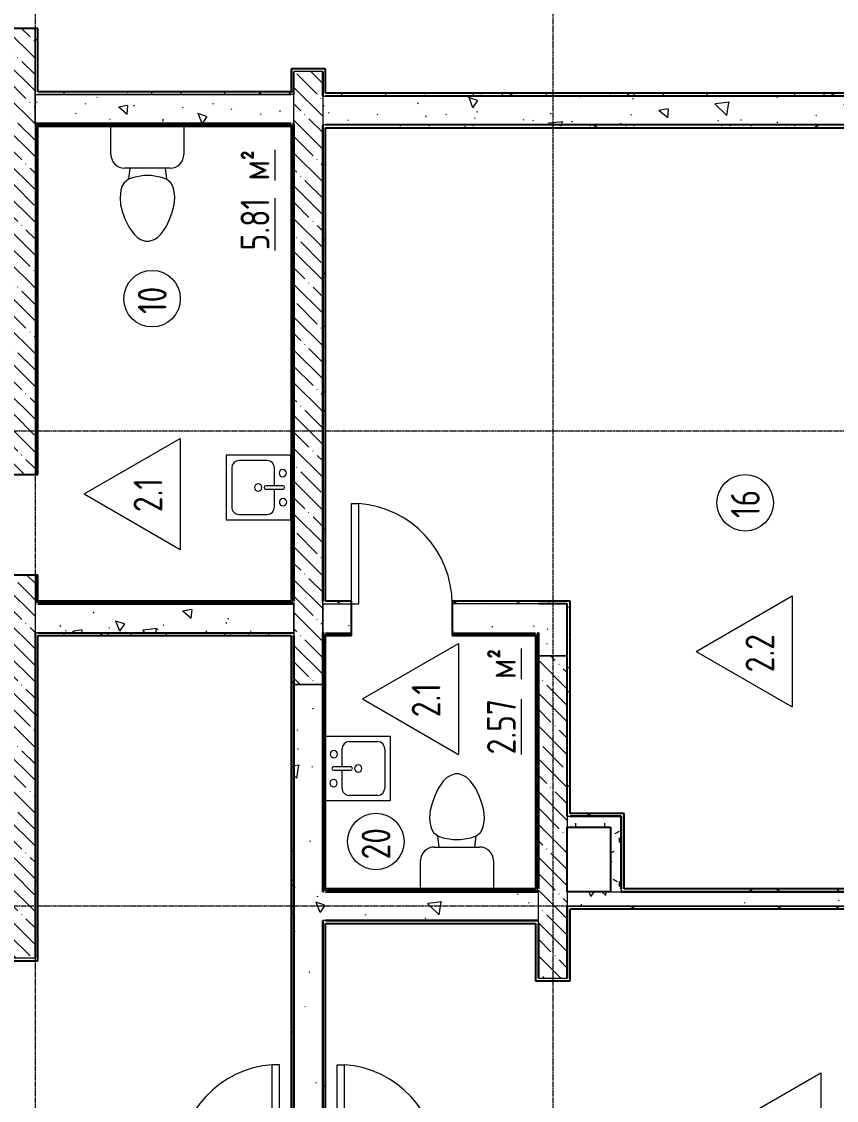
# Model space of a CAD drawing. Header units: millimetres. Extents: x -11854 to 4360091, y -19344 to 4989148.
# Drawn here: x 13969 to 19633, y 46212 to 53710 of the extents above; entities that cross this region are included whole.
import ezdxf

# ---------------------------------------------------------------- set-up
doc = ezdxf.new("R2010")
doc.units = ezdxf.units.MM
doc.linetypes.add('Линия сетки', pattern=[22.225, 12.7, -3.175, 3.175, -3.175])
for name, color, linetype, lineweight in [('A-AREA-IDEN', 254, 'Continuous', 9), ('A-DOOR', 254, 'Continuous', 9), ('A-WALL', 254, 'Continuous', 9), ('P-SANR-FIXT', 254, 'Continuous', 9), ('S-GRID', 254, 'Continuous', 9)]:
    doc.layers.add(name, color=color, linetype=linetype, lineweight=lineweight)
doc.styles.add('ISOCPEUR', font='isocpeur.ttf', dxfattribs={"width": 0.8, "height": 200})
doc.styles.add('ISOCPEUR_B', font='', dxfattribs={"width": 0.8, "height": 200})
doc.styles.add('ISOCPEUR_B_1', font='', dxfattribs={"width": 0.8, "height": 200})
doc.styles.get('ISOCPEUR_B').set_extended_font_data('ISOCPEUR', bold=True)
doc.styles.get('ISOCPEUR_B_1').set_extended_font_data('ISOCPEUR', bold=True)
pattern_1 = [(135, (23408.74, 513535.32), (-114.04925, -114.04925), []), (135, (23408.74, 513649.37), (-114.04925, -114.04925), [201.612, -40.322, 3.353, -36.97])]
pattern_2 = [(140, (23408.74, 513535.3), (63.7558, 728.7365), [76.2, -838.2]), (85, (23408.74, 513535.3), (-764.2276, -140.9716), [60.96, -670.56]), (190.451, (23414.05, 513596.05), (-700.4668, 587.77), [64.76, -712.36]), (136.184, (23205.5, 513535.3), (168.171, 1084.3162), [114.3, -1257.3]), (186.636, (23219.6, 513625.7), (-989.7098, 949.61), [97.14, -1068.54]), (81.184, (23205.5, 513535.3), (-989.7012, 949.6206), [91.44, -1005.84]), (111, (23256.34, 513636.9), (409.0606, 606.4579), [76.2, -838.2]), (56, (23256.34, 513636.9), (-736.7529, 247.2083), [60.96, -670.56]), (161.451, (23290.4, 513687.46), (-327.6855, 853.6683), [64.76, -712.36]), (127.5, (23408.74, 513535.32), (-338.22012, 12.3547), [6.706, -655.726, 6.706, -674.014, -673.1]), (127.5, (23408.74, 513535.32), (-338.22012, 12.3547), [-1343.152, 6.706, -666.394]), (97.5, (23408.74, 513535.32), (-400.72213, 267.27887), [6.706, -381.406, 6.706, -640.486, -256.54]), (97.5, (23408.74, 513535.32), (-400.72213, 267.27887), [-1035.304, 6.706, -249.834]), (57.5, (23408.74, 513308.76), (22.91534, 542.36333), [6.706, -247.294, 6.706, -1837.334]), (57.5, (23408.74, 513308.76), (22.91534, 542.36333), [-260.706, -785.774, 6.706, -1044.854]), (47.5, (23408.74, 513207.16), (-101.7071, 592.51696), [6.706, -323.494, 6.706, -1266.342]), (47.5, (23408.74, 513207.16), (-101.7071, 592.51696), [-336.906, -519.582, 6.706, -740.054])]
pattern_3 = [(90, (23408.74, 513535.32), (-101.6, 406.4), [33.528, -271.272, 33.528, -271.272, -1625.6]), (90, (23408.74, 513535.32), (-101.6, 406.4), [-609.6, 33.528, -576.072, 33.528, -271.272, -711.2]), (90, (23408.74, 513535.32), (-101.6, 406.4), [-1524, 33.528, -169.672, 33.528, -474.472]), (210, (23357.94, 513687.72), (-301.152724, -291.18818), [33.528, -271.272, 33.528, -1896.872]), (210, (23357.94, 513687.72), (-301.152724, -291.18818), [-338.328, -271.272, 33.528, -576.072, -1016]), (210, (23357.94, 513687.72), (-301.152724, -291.18818), [-1219.2, 33.528, -271.272, 33.528, -677.672]), (210, (23357.94, 513687.72), (-301.152724, -291.18818), [-1557.528, -169.672, 33.528, -474.472]), (330, (23154.74, 513738.52), (402.752724, -115.21182), [33.528, -271.272, 33.528, -1896.872]), (330, (23154.74, 513738.52), (402.752724, -115.21182), [-338.328, -271.272, 33.528, -576.072, -1016]), (330, (23154.74, 513738.52), (402.752724, -115.21182), [-1219.2, 33.528, -271.272, 33.528, -677.672]), (330, (23154.74, 513738.52), (402.752724, -115.21182), [-1557.528, -169.672, 33.528, -474.472])]
pattern_4 = [(90, (23408.74, 513535.32), (-240, 1e-14), []), (180, (23408.74, 513535.32), (-3e-14, -240), [])]

# ---------------------------------------------------------------- blocks, each defined once
blk = doc.blocks.new('Одиночные-Щитовые - Дверной блок внутренний глухой ДГ 21х7-6812654-1Д')
at = {"layer": 'A-DOOR', "lineweight": 18}
for p, q in [((299, -100), (299, -798.1)), ((350, -100), (299, -100)), ((350, -100), (350, -798.1)), ((350, -798.1), (299, -798.1))]:
    blk.add_line(p, q, dxfattribs=at)
at = {"layer": 'A-DOOR'}
blk.add_arc((350, -100), 700, 180, 265.82189, dxfattribs=at)
blk = doc.blocks.new('Одиночные-Щитовые - Дверной блок внутренний глухой ДГ 21х7 Л-4429184-1Д')
at = {"layer": 'A-DOOR', "lineweight": 18}
for p, q in [((299, 100), (299, 798.1)), ((350, 798.1), (299, 798.1)), ((350, 100), (350, 798.1)), ((350, 100), (299, 100))]:
    blk.add_line(p, q, dxfattribs=at)
at = {"layer": 'A-DOOR'}
blk.add_arc((350, 100), 700, 94.17811, 180, dxfattribs=at)
blk = doc.blocks.new('Туалет-Домашний-3D - Туалет-Домашний-3D-2031272-1Д')
at = {"layer": 'P-SANR-FIXT'}
for p, q in [((-253.4, 298.4), (-253.4, 494.7)), ((253.4, 494.7), (253.4, 298.4)), ((158.7, 203.8), (-158.8, 203.8)), ((-123.5, 203.8), (-132.3, 127)), ((-25.4, 152.4), (-97.4, 139.7)), ((25.4, 152.4), (-25.4, 152.4)), ((97.4, 139.7), (25.4, 152.4)), ((123.5, 203.8), (132.3, 127)), ((-177, 76.2), (-183.8, 50.8)), ((-162.6, 101.6), (-177, 76.2)), ((-132.3, 127), (-162.6, 101.6)), ((-97.4, 139.7), (-132.3, 127)), ((132.3, 127), (97.4, 139.7)), ((162.6, 101.6), (132.3, 127)), ((177, 76.2), (162.6, 101.6)), ((183.8, 50.8), (177, 76.2)), ((-188.3, 25.3), (-190.5, 0)), ((-190.5, 0), (-186.1, -50.6)), ((-183.8, 50.8), (-188.3, 25.3)), ((188.3, 25.3), (183.8, 50.8)), ((186.1, -50.6), (190.5, 0)), ((190.5, 0), (188.3, 25.3)), ((-186.1, -50.6), (-172.4, -101.6)), ((172.4, -101.6), (186.1, -50.6)), ((-172.4, -101.6), (-153.9, -152.4)), ((153.9, -152.4), (172.4, -101.6)), ((-153.9, -152.4), (-130.2, -203.2)), ((-130.2, -203.2), (-95, -254)), ((95, -254), (130.2, -203.2)), ((130.2, -203.2), (153.9, -152.4)), ((-95, -254), (-69.6, -279.4)), ((-69.6, -279.4), (-47.6, -292.1)), ((-47.6, -292.1), (-12.7, -304.8)), ((12.7, -304.8), (47.6, -292.1)), ((47.6, -292.1), (69.6, -279.4)), ((69.6, -279.4), (95, -254)), ((-12.7, -304.8), (12.7, -304.8))]:
    blk.add_line(p, q, dxfattribs=at)
for centre, start, end in [((-158.8, 298.4), 180, 270), ((158.7, 298.4), 270, 360)]:
    blk.add_arc(centre, 94.6, start, end, dxfattribs=at)
blk = doc.blocks.new('Кухонная мойка-Островок - 450 x 450 мм-2032278-1Д')
at = {"layer": 'P-SANR-FIXT'}
for p, q in [((240.7, 227.3), (-209.3, 227.3)), ((-209.3, 227.3), (-209.3, -222.7)), ((240.7, -222.7), (240.7, 227.3)), ((3, 170.2), (3, 53.1)), ((28.4, 170.2), (28.4, 53.1)), ((3, 113), (-120.4, 113)), ((151.8, 113), (28.4, 113)), ((-171.2, 62.2), (-171.2, -133.8)), ((202.6, -133.8), (202.6, 62.2)), ((-209.3, -222.7), (240.7, -222.7)), ((-120.4, -184.6), (151.8, -184.6))]:
    blk.add_line(p, q, dxfattribs=at)
for centre, radius, start, end in [((-84.3, 170.2), 25.4, 360, 180), ((-84.3, 170.2), 25.4, 180, 360), ((15.7, 170.2), 12.7, 360, 180), ((117.3, 172.3), 25.4, 360, 180), ((117.3, 172.3), 25.4, 180, 0), ((-120.4, 62.2), 50.8, 90, 180), ((151.8, 62.2), 50.8, 360, 90), ((15.7, 0), 25.4, 360, 180), ((15.7, 0), 25.4, 180, 0), ((15.7, 53.1), 12.7, 180, 0), ((-120.4, -133.8), 50.8, 180, 270), ((151.8, -133.8), 50.8, 270, 0)]:
    blk.add_arc(centre, radius, start, end, dxfattribs=at)
blk = doc.blocks.new('Кухонная мойка-Островок - 450 x 450 мм-V11-1Д')
at = {"layer": 'P-SANR-FIXT'}
for p, q in [((-209.3, 222.7), (240.7, 222.7)), ((-209.3, -227.3), (-209.3, 222.7)), ((-120.4, 184.6), (151.8, 184.6)), ((240.7, 222.7), (240.7, -227.3)), ((-171.2, -62.2), (-171.2, 133.8)), ((202.6, 133.8), (202.6, -62.2)), ((3, -170.2), (3, -53.1)), ((28.4, -170.2), (28.4, -53.1)), ((3, -113), (-120.4, -113)), ((151.8, -113), (28.4, -113))]:
    blk.add_line(p, q, dxfattribs=at)
for centre, radius, start, end in [((-120.4, 133.8), 50.8, 90, 180), ((151.8, 133.8), 50.8, 360, 90), ((15.7, 0), 25.4, 360, 180), ((15.7, 0), 25.4, 180, 0), ((-120.4, -62.2), 50.8, 180, 270), ((15.7, -53.1), 12.7, 360, 180), ((151.8, -62.2), 50.8, 270, 0), ((-84.3, -170.2), 25.4, 0, 180), ((117.3, -172.3), 25.4, 360, 180), ((-84.3, -170.2), 25.4, 180, 0), ((15.7, -170.2), 12.7, 180, 360), ((117.3, -172.3), 25.4, 180, 0)]:
    blk.add_arc(centre, radius, start, end, dxfattribs=at)
blk = doc.blocks.new('АР-Марка-Помещения-Этаж_Секция_Номер - Номер-1294543-1Д')
at = {"layer": 'A-AREA-IDEN'}
blk.add_circle((0, 1.219), 1.965, dxfattribs=at)
blk = doc.blocks.new('МАРКА ПОМЕЩЕНИЯ - ПОЛЫ - ОТДЕЛКА ПОЛА-6347798-1Д')
at = {"layer": 'A-AREA-IDEN'}
for p, q in [((0, 4.233), (-3.855, -2.444)), ((0, 4.233), (3.855, -2.444)), ((3.855, -2.444), (-3.855, -2.444))]:
    blk.add_line(p, q, dxfattribs=at)

msp = doc.modelspace()

# ---------------------------------------------------------------- hatches: boundary and pattern name
at = {"layer": 'A-WALL'}
h = msp.add_hatch(dxfattribs=at)
h.set_pattern_fill('FP_3', color=8, angle=90, style=0, pattern_type=2)
h.set_pattern_definition(pattern_1)
h.paths.add_polyline_path([(16062, 57362.6), (16062, 58062.4), (15862, 58062.4), (15862, 57362.6)])
h.paths.add_polyline_path([(16062, 53362.4), (15862, 53362.4), (15862, 49102.4), (16062, 49102.4), (16062, 53192.4)])
h.paths.add_polyline_path([(16062, 54918.7), (16062, 56662.6), (15862, 56662.6), (15862, 54762.4), (16062, 54762.4)])
h = msp.add_hatch(dxfattribs=at)
h.set_pattern_fill('FP_5', color=8, angle=90, style=0, pattern_type=2)
h.set_pattern_definition(pattern_3)
h.paths.add_polyline_path([(16082, 53212.4), (16082, 53382.4), (16062, 53382.4), (16062, 53192.4), (16082, 53192.4)])
h.paths.add_polyline_path([(16082, 55162.4), (16062, 55162.4), (16062, 54742.4), (16082, 54742.4), (16082, 55142.4)])
h = msp.add_hatch(dxfattribs=at)
h.set_pattern_fill('FP_3', color=8, angle=90, style=0, pattern_type=2)
h.set_pattern_definition(pattern_1)
h.paths.add_polyline_path([(14062, 54862.4), (13862, 54862.4), (13862, 54662.4), (14062, 54662.4), (14062, 54843.4)])
h.paths.add_polyline_path([(14062, 53662.4), (13862, 53662.4), (13862, 50562.4), (14062, 50562.4), (14062, 53202.4)])
h.paths.add_polyline_path([(14062, 49862.4), (13862, 49862.4), (13862, 47202.4), (14062, 47202.4), (14062, 49662.4)])
h = msp.add_hatch(dxfattribs=at)
h.set_pattern_fill('FP_5', color=8, angle=90, style=0, pattern_type=2)
h.set_pattern_definition(pattern_3)
h.paths.add_polyline_path([(14082, 53662.4), (14062, 53662.4), (14062, 53202.4), (14082, 53202.4), (14082, 53222.4)])
h.paths.add_polyline_path([(14082, 54662.4), (14082, 54863.4), (14062, 54862.4), (14062, 54662.4)])
h = msp.add_hatch(dxfattribs=at)
h.set_pattern_fill('FP_5', color=8, angle=90, style=0, pattern_type=2)
h.set_pattern_definition(pattern_3)
h.paths.add_polyline_path([(15862, 53202.4), (15862, 53382.4), (15842, 53382.4), (15842, 53202.4)])
h.paths.add_polyline_path([(15862, 54843.4), (15842, 54843.4), (15842, 54742.4), (15862, 54742.4), (15862, 54762.4)])
h = msp.add_hatch(dxfattribs=at)
h.set_pattern_fill('FP_5', color=8, angle=90, style=0, pattern_type=2)
h.set_pattern_definition(pattern_3)
h.paths.add_polyline_path([(16062, 53362.4), (16062, 53382.4), (15862, 53382.4), (15862, 53362.4)])
h = msp.add_hatch(dxfattribs=at)
h.set_pattern_fill('FP_2', color=8, angle=90, style=0, pattern_type=2)
h.set_pattern_definition(pattern_2)
h.paths.add_polyline_path([(15862, 53002.4), (15862, 53202.4), (14062, 53202.4), (14062, 53002.4), (15852, 53002.4)])
h = msp.add_hatch(dxfattribs=at)
h.set_pattern_fill('FP_5', color=8, angle=90, style=0, pattern_type=2)
h.set_pattern_definition(pattern_3)
h.paths.add_polyline_path([(15842, 53222.4), (14082, 53222.4), (14082, 53202.4), (15842, 53202.4)])
h = msp.add_hatch(dxfattribs=at)
h.set_pattern_fill('FP_2', color=8, angle=90, style=0, pattern_type=2)
h.set_pattern_definition(pattern_2)
h.paths.add_polyline_path([(23564.8, 53192.4), (16062, 53192.4), (16062, 52992.4), (23527.4, 52992.4), (23546.5, 53092.3)])
h = msp.add_hatch(dxfattribs=at)
h.set_pattern_fill('FP_5', color=8, angle=90, style=0, pattern_type=2)
h.set_pattern_definition(pattern_3)
h.paths.add_polyline_path([(23548.1, 53212.4), (16082, 53212.4), (16082, 53192.4), (23544.5, 53192.4), (23546.3, 53202.4)])
h = msp.add_hatch(dxfattribs=at)
h.set_pattern_fill('FP_5', color=8, angle=90, style=0, pattern_type=2)
h.set_pattern_definition(pattern_3)
h.paths.add_polyline_path([(14072, 49662.4), (14072, 49862.4), (14062, 49862.4), (14062, 49662.4)])
h.paths.add_polyline_path([(14072, 52992.4), (14072, 53002.4), (14062, 53002.4), (14062, 50562.4), (14072, 50562.4), (14072, 52807.4)])
h = msp.add_hatch(dxfattribs=at)
h.set_pattern_fill('FP_5', color=8, angle=90, style=0, pattern_type=2)
h.set_pattern_definition(pattern_3)
h.paths.add_polyline_path([(15852, 52992.4), (15852, 53002.4), (14072, 53002.4), (14072, 52992.4), (15842, 52992.4)])
h = msp.add_hatch(dxfattribs=at)
h.set_pattern_fill('FP_6', color=8, angle=90, style=0, pattern_type=2)
h.set_pattern_definition(pattern_4)
h.paths.add_polyline_path([(14082, 52992.4), (14072, 52992.4), (14072, 50562.4), (14082, 50562.4), (14082, 52982.4)])
h.paths.add_polyline_path([(14082, 49862.4), (14072, 49862.4), (14072, 49672.4), (14082, 49672.4), (14082, 49682.4)])
h = msp.add_hatch(dxfattribs=at)
h.set_pattern_fill('FP_6', color=8, angle=90, style=0, pattern_type=2)
h.set_pattern_definition(pattern_4)
h.paths.add_polyline_path([(15842, 52982.4), (15842, 52992.4), (14082, 52992.4), (14082, 52982.4), (15579.2, 52982.4)])
h = msp.add_hatch(dxfattribs=at)
h.set_pattern_fill('FP_6', color=8, angle=90, style=0, pattern_type=2)
h.set_pattern_definition(pattern_4)
h.paths.add_polyline_path([(15852, 52992.4), (15842, 52992.4), (15842, 49682.4), (15852, 49682.4), (15852, 51751.8)])
h = msp.add_hatch(dxfattribs=at)
h.set_pattern_fill('FP_5', color=8, angle=90, style=0, pattern_type=2)
h.set_pattern_definition(pattern_3)
h.paths.add_polyline_path([(15862, 53002.4), (15852, 53002.4), (15852, 49672.4), (15862, 49672.4), (15862, 51751.8)])
h = msp.add_hatch(dxfattribs=at)
h.set_pattern_fill('FP_5', color=8, angle=90, style=0, pattern_type=2)
h.set_pattern_definition(pattern_3)
h.paths.add_polyline_path([(16082, 49682.4), (16082, 52992.4), (16062, 52992.4), (16062, 49682.4)])
h = msp.add_hatch(dxfattribs=at)
h.set_pattern_fill('FP_5', color=8, angle=90, style=0, pattern_type=2)
h.set_pattern_definition(pattern_3)
h.paths.add_polyline_path([(23527.4, 52992.4), (16082, 52992.4), (16082, 52972.4), (23523.5, 52972.4), (23525.4, 52982.4)])
h = msp.add_hatch(dxfattribs=at)
h.set_pattern_fill('FP_2', color=8, angle=90, style=0, pattern_type=2)
h.set_pattern_definition(pattern_2)
h.paths.add_polyline_path([(17562, 49462.4), (17562, 49662.4), (16962, 49662.4), (16962, 49462.4), (17552, 49462.4)])
h.paths.add_polyline_path([(16262, 49662.4), (16062, 49662.4), (16062, 49462.4), (16262, 49462.4), (16262, 49640.5)])
h.paths.add_polyline_path([(15862, 49640.5), (15862, 49662.4), (14062, 49662.4), (14062, 49462.4), (15862, 49462.4)])
h = msp.add_hatch(dxfattribs=at)
h.set_pattern_fill('FP_5', color=8, angle=90, style=0, pattern_type=2)
h.set_pattern_definition(pattern_3)
h.paths.add_polyline_path([(15862, 49662.4), (15862, 49672.4), (14072, 49672.4), (14072, 49662.4), (15579.2, 49662.4)])
h = msp.add_hatch(dxfattribs=at)
h.set_pattern_fill('FP_6', color=8, angle=90, style=0, pattern_type=2)
h.set_pattern_definition(pattern_4)
h.paths.add_polyline_path([(15852, 49672.4), (15852, 49682.4), (14082, 49682.4), (14082, 49672.4), (15579.2, 49672.4)])
h = msp.add_hatch(dxfattribs=at)
h.set_pattern_fill('FP_5', color=8, angle=90, style=0, pattern_type=2)
h.set_pattern_definition(pattern_3)
h.paths.add_polyline_path([(17762, 49682.4), (16962, 49682.4), (16962, 49662.4), (17762, 49662.4)])
h.paths.add_polyline_path([(16262, 49662.4), (16262, 49682.4), (16062, 49682.4), (16062, 49662.4)])
h = msp.add_hatch(dxfattribs=at)
h.set_pattern_fill('FP_2', color=8, angle=90, style=0, pattern_type=2)
h.set_pattern_definition(pattern_2)
h.paths.add_polyline_path([(17762, 49302.4), (17762, 49662.4), (17562, 49662.4), (17562, 49302.4)])
h = msp.add_hatch(dxfattribs=at)
h.set_pattern_fill('FP_5', color=8, angle=90, style=0, pattern_type=2)
h.set_pattern_definition(pattern_3)
h.paths.add_polyline_path([(17782, 48207.4), (17782, 49682.4), (17762, 49682.4), (17762, 48187.4), (17782, 48187.4)])
h = msp.add_hatch(dxfattribs=at)
h.set_pattern_fill('FP_5', color=8, angle=90, style=0, pattern_type=2)
h.set_pattern_definition(pattern_3)
h.paths.add_polyline_path([(14082, 47202.4), (14082, 49462.4), (14062, 49462.4), (14062, 47202.4)])
h = msp.add_hatch(dxfattribs=at)
h.set_pattern_fill('FP_5', color=8, angle=90, style=0, pattern_type=2)
h.set_pattern_definition(pattern_3)
h.paths.add_polyline_path([(15862, 49462.4), (14082, 49462.4), (14082, 49442.4), (15862, 49442.4)])
h = msp.add_hatch(dxfattribs=at)
h.set_pattern_fill('FP_5', color=8, angle=90, style=0, pattern_type=2)
h.set_pattern_definition(pattern_3)
h.paths.add_polyline_path([(15862, 45762.4), (15862, 49442.4), (15842, 49442.4), (15842, 45762.4)])
h = msp.add_hatch(dxfattribs=at)
h.set_pattern_fill('FP_5', color=8, angle=90, style=0, pattern_type=2)
h.set_pattern_definition(pattern_3)
h.paths.add_polyline_path([(16072, 47662.4), (16072, 49462.4), (16062, 49462.4), (16062, 47662.4)])
h = msp.add_hatch(dxfattribs=at)
h.set_pattern_fill('FP_5', color=8, angle=90, style=0, pattern_type=2)
h.set_pattern_definition(pattern_3)
h.paths.add_polyline_path([(17552, 49462.4), (16962, 49462.4), (16962, 49452.4), (17552, 49452.4)])
h.paths.add_polyline_path([(16262, 49462.4), (16072, 49462.4), (16072, 49452.4), (16262, 49452.4)])
h = msp.add_hatch(dxfattribs=at)
h.set_pattern_fill('FP_6', color=8, angle=90, style=0, pattern_type=2)
h.set_pattern_definition(pattern_4)
h.paths.add_polyline_path([(16082, 49452.4), (16072, 49452.4), (16072, 47672.4), (16082, 47672.4), (16082, 49442.4)])
h = msp.add_hatch(dxfattribs=at)
h.set_pattern_fill('FP_6', color=8, angle=90, style=0, pattern_type=2)
h.set_pattern_definition(pattern_4)
h.paths.add_polyline_path([(17542, 49452.4), (16962, 49452.4), (16962, 49442.4), (17542, 49442.4)])
h.paths.add_polyline_path([(16262, 49442.4), (16262, 49452.4), (16082, 49452.4), (16082, 49442.4)])
h = msp.add_hatch(dxfattribs=at)
h.set_pattern_fill('FP_6', color=8, angle=90, style=0, pattern_type=2)
h.set_pattern_definition(pattern_4)
h.paths.add_polyline_path([(17552, 49452.4), (17542, 49452.4), (17542, 47682.4), (17552, 47682.4), (17552, 48584.8)])
h = msp.add_hatch(dxfattribs=at)
h.set_pattern_fill('FP_5', color=8, angle=90, style=0, pattern_type=2)
h.set_pattern_definition(pattern_3)
h.paths.add_polyline_path([(17562, 48057), (17562, 49462.4), (17552, 49462.4), (17552, 47672.4), (17562, 47672.4), (17562, 47682.4)])
h = msp.add_hatch(dxfattribs=at)
h.set_pattern_fill('FP_3', color=8, angle=90, style=0, pattern_type=2)
h.set_pattern_definition(pattern_1)
h.paths.add_polyline_path([(17762, 49302.4), (17562, 49302.4), (17562, 47062.4), (17762, 47062.4), (17762, 48584.8)])
h = msp.add_hatch(dxfattribs=at)
h.set_pattern_fill('FP_2', color=8, angle=90, style=0, pattern_type=2)
h.set_pattern_definition(pattern_2)
h.paths.add_polyline_path([(16062, 47462.4), (16062, 49102.4), (15862, 49102.4), (15862, 47462.4)])
h = msp.add_hatch(dxfattribs=at)
h.set_pattern_fill('FP_5', color=8, angle=90, style=0, pattern_type=2)
h.set_pattern_definition(pattern_3)
h.paths.add_polyline_path([(18137, 48187.4), (17762, 48187.4), (17762, 48112.4), (18137, 48112.4)])
h = msp.add_hatch(dxfattribs=at)
h.set_pattern_fill('FP_5', color=8, angle=90, style=0, pattern_type=2)
h.set_pattern_definition(pattern_3)
h.paths.add_polyline_path([(18137, 48187.4), (18137, 48207.4), (17782, 48207.4), (17782, 48187.4)])
h = msp.add_hatch(dxfattribs=at)
h.set_pattern_fill('FP_5', color=8, angle=90, style=0, pattern_type=2)
h.set_pattern_definition(pattern_3)
h.paths.add_polyline_path([(18137, 47662.4), (18137, 48112.4), (18062, 48112.4), (18062, 47662.4)])
h = msp.add_hatch(dxfattribs=at)
h.set_pattern_fill('FP_2', color=8, angle=90, style=0, pattern_type=2)
h.set_pattern_definition(pattern_2)
h.paths.add_polyline_path([(17562, 47662.4), (16062, 47662.4), (16062, 47462.4), (17562, 47462.4), (17562, 47529.2)])
h = msp.add_hatch(dxfattribs=at)
h.set_pattern_fill('FP_5', color=8, angle=90, style=0, pattern_type=2)
h.set_pattern_definition(pattern_3)
h.paths.add_polyline_path([(17562, 47662.4), (17562, 47672.4), (16072, 47672.4), (16072, 47662.4), (17303.3, 47662.4)])
h = msp.add_hatch(dxfattribs=at)
h.set_pattern_fill('FP_6', color=8, angle=90, style=0, pattern_type=2)
h.set_pattern_definition(pattern_4)
h.paths.add_polyline_path([(17552, 47672.4), (17552, 47682.4), (16082, 47682.4), (16082, 47672.4), (17303.3, 47672.4)])
h = msp.add_hatch(dxfattribs=at)
h.set_pattern_fill('FP_2', color=8, angle=90, style=0, pattern_type=2)
h.set_pattern_definition(pattern_2)
h.paths.add_polyline_path([(19962, 47562.4), (19962, 47662.4), (17762, 47662.4), (17762, 47562.4), (19027.3, 47562.4)])
h = msp.add_hatch(dxfattribs=at)
h.set_pattern_fill('FP_5', color=8, angle=90, style=0, pattern_type=2)
h.set_pattern_definition(pattern_3)
h.paths.add_polyline_path([(22442, 47682.4), (18137, 47682.4), (18137, 47662.4), (22442, 47662.4)])
h = msp.add_hatch(dxfattribs=at)
h.set_pattern_fill('FP_5', color=8, angle=90, style=0, pattern_type=2)
h.set_pattern_definition(pattern_3)
h.paths.add_polyline_path([(19962, 47562.4), (17782, 47562.4), (17782, 47542.4), (19962, 47542.4)])
h = msp.add_hatch(dxfattribs=at)
h.set_pattern_fill('FP_2', color=8, angle=90, style=0, pattern_type=2)
h.set_pattern_definition(pattern_2)
h.paths.add_polyline_path([(16062, 43362.4), (16062, 45562.4), (15862, 45562.4), (15862, 43362.4)])
h.paths.add_polyline_path([(16062, 45762.4), (16062, 47462.4), (15862, 47462.4), (15862, 45762.4), (16010.2, 45762.4)])
h = msp.add_hatch(dxfattribs=at)
h.set_pattern_fill('FP_5', color=8, angle=90, style=0, pattern_type=2)
h.set_pattern_definition(pattern_3)
h.paths.add_polyline_path([(16082, 47462.4), (16062, 47462.4), (16062, 45762.4), (16082, 45762.4), (16082, 47442.4)])
h = msp.add_hatch(dxfattribs=at)
h.set_pattern_fill('FP_5', color=8, angle=90, style=0, pattern_type=2)
h.set_pattern_definition(pattern_3)
h.paths.add_polyline_path([(17562, 47042.4), (17562, 47442.4), (17542, 47442.4), (17542, 47042.4)])

# ---------------------------------------------------------------- linework, layer by layer
at = {"layer": 'A-WALL', "color": 8, "lineweight": 25}
for p, q in [((14082, 53662.4), (13842, 53662.4)), ((14082, 53222.4), (14082, 53662.4)), ((15842, 53382.4), (15842, 53222.4)), ((16082, 53382.4), (15842, 53382.4)), ((16082, 53212.4), (16082, 53382.4)), ((15862, 53202.4), (15862, 53362.4)), ((16062, 53192.4), (16062, 53362.4)), ((16062, 53362.4), (16062, 53192.4)), ((15842, 53222.4), (14082, 53222.4)), ((23548.1, 53212.4), (16082, 53212.4)), ((23544.5, 53192.4), (16082, 53192.4)), ((15842, 53002.4), (14062, 53002.4)), ((14082, 50562.4), (14082, 52982.4)), ((14082, 52982.4), (15842, 52982.4)), ((15842, 52982.4), (15842, 49682.4)), ((15862, 53002.4), (15862, 49682.4)), ((15862, 49682.4), (15862, 53002.4)), ((16062, 49682.4), (16062, 52992.4)), ((16062, 52992.4), (16062, 49682.4)), ((23527.4, 52992.4), (16082, 52992.4)), ((16082, 49682.4), (16082, 52972.4)), ((16082, 52972.4), (23503.1, 52972.4)), ((13862, 50562.4), (14062, 50562.4)), ((14062, 50562.4), (14082, 50562.4)), ((14062, 49862.4), (13862, 49862.4)), ((14082, 49862.4), (14062, 49862.4)), ((14082, 49682.4), (14082, 49862.4)), ((15842, 49682.4), (14082, 49682.4)), ((14082, 49662.4), (15862, 49662.4)), ((15862, 49662.4), (15862, 49662.4)), ((16262, 49682.4), (16082, 49682.4)), ((16262, 49442.4), (16262, 49682.4)), ((16962, 49682.4), (16962, 49442.4)), ((17782, 49682.4), (16962, 49682.4)), ((17762, 49662.4), (17562, 49662.4)), ((17762, 48187.4), (17762, 49662.4)), ((17782, 48207.4), (17782, 49682.4)), ((14062, 49462.4), (14062, 47202.4)), ((14082, 49462.4), (15862, 49462.4)), ((14082, 47182.4), (14082, 49442.4)), ((14082, 49442.4), (15842, 49442.4)), ((15842, 49442.4), (15842, 45782.4)), ((15862, 49442.4), (15862, 49102.4)), ((15862, 45762.4), (15862, 49442.4)), ((16062, 49102.4), (16062, 49462.4)), ((16062, 49462.4), (16062, 47662.4)), ((16082, 47682.4), (16082, 49442.4)), ((16082, 49442.4), (16262, 49442.4)), ((16962, 49442.4), (17542, 49442.4)), ((17542, 49442.4), (17542, 47682.4)), ((17562, 49462.4), (17562, 49302.4)), ((17562, 47682.4), (17562, 49462.4)), ((17562, 49302.4), (17562, 47682.4)), ((15862, 49102.4), (15862, 47462.4)), ((16062, 47662.4), (16062, 49102.4)), ((18157, 48207.4), (17782, 48207.4)), ((18137, 48187.4), (17782, 48187.4)), ((17782, 48187.4), (18137, 48187.4)), ((18137, 47682.4), (18137, 48187.4)), ((18137, 48187.4), (18137, 47682.4)), ((18157, 47682.4), (18157, 48207.4)), ((17762, 48112.4), (18062, 48112.4)), ((17762, 47662.4), (17762, 48112.4)), ((18062, 48112.4), (18062, 47662.4)), ((17542, 47682.4), (16082, 47682.4)), ((17562, 47662.4), (16082, 47662.4)), ((16082, 47662.4), (17562, 47662.4)), ((18062, 47662.4), (17762, 47662.4)), ((19962, 47662.4), (18137, 47662.4)), ((18137, 47662.4), (22442, 47662.4)), ((22442, 47682.4), (18157, 47682.4)), ((17762, 47062.4), (17762, 47562.4)), ((17762, 47562.4), (17762, 47062.4)), ((17782, 47042.4), (17782, 47542.4)), ((19962, 47542.4), (17782, 47542.4)), ((15862, 47462.4), (15862, 45762.4)), ((16062, 45762.4), (16062, 47462.4)), ((16062, 47462.4), (16062, 45762.4)), ((16082, 47462.4), (17562, 47462.4)), ((17562, 47462.4), (16082, 47462.4)), ((16082, 45782.4), (16082, 47442.4)), ((16082, 47442.4), (17542, 47442.4)), ((17542, 47442.4), (17542, 47042.4)), ((17562, 47442.4), (17562, 47062.4)), ((17562, 47062.4), (17562, 47442.4)), ((13842, 47182.4), (14082, 47182.4)), ((17542, 47042.4), (17782, 47042.4))]:
    msp.add_line(p, q, dxfattribs=at)
at = {"layer": 'A-WALL', "color": 8}
for p, q in [((14062, 53002.4), (14062, 53662.4)), ((14062, 53662.4), (14062, 53202.4)), ((16062, 53362.4), (15862, 53362.4)), ((14062, 53202.4), (14082, 53202.4)), ((15862, 53202.4), (14082, 53202.4)), ((14082, 53202.4), (15842, 53202.4)), ((15862, 53002.4), (15862, 53202.4)), ((16062, 53192.4), (16062, 52992.4)), ((16062, 53192.4), (16082, 53192.4)), ((14062, 53002.4), (14062, 50562.4)), ((14072, 50562.4), (14072, 52992.4)), ((14072, 52992.4), (15852, 52992.4)), ((15862, 53002.4), (15852, 53002.4)), ((15852, 52992.4), (15852, 49672.4)), ((16082, 52992.4), (16062, 52992.4)), ((14062, 50562.4), (14062, 50562.4)), ((14062, 49862.4), (14062, 49462.4)), ((14062, 49862.4), (14062, 49662.4)), ((14072, 49672.4), (14072, 49862.4)), ((14062, 49662.4), (14072, 49662.4)), ((15852, 49672.4), (14072, 49672.4)), ((15862, 49672.4), (15862, 49442.4)), ((15862, 49462.4), (15862, 49662.4)), ((16062, 49462.4), (16062, 49682.4)), ((16062, 49662.4), (16062, 49662.4)), ((16062, 49662.4), (16062, 49462.4)), ((16062, 49662.4), (16262, 49662.4)), ((17562, 49662.4), (16962, 49662.4)), ((14082, 49462.4), (14062, 49462.4)), ((16072, 49462.4), (16062, 49462.4)), ((16072, 47672.4), (16072, 49452.4)), ((16072, 49452.4), (16262, 49452.4)), ((16082, 49462.4), (16262, 49462.4)), ((16962, 49462.4), (17542, 49462.4)), ((16962, 49452.4), (17552, 49452.4)), ((17562, 49462.4), (17552, 49462.4)), ((17552, 49452.4), (17552, 47672.4)), ((17762, 49302.4), (17562, 49302.4)), ((17562, 49302.4), (17762, 49302.4)), ((15862, 49102.4), (16062, 49102.4)), ((16062, 49102.4), (15862, 49102.4)), ((17762, 48187.4), (17762, 48112.4)), ((17762, 48187.4), (17782, 48187.4)), ((16062, 47662.4), (16072, 47662.4)), ((17552, 47672.4), (16072, 47672.4)), ((17562, 47462.4), (17562, 47672.4)), ((17762, 47662.4), (17762, 47562.4)), ((18062, 47662.4), (18137, 47662.4)), ((18137, 47682.4), (18137, 47662.4)), ((17762, 47562.4), (19962, 47562.4)), ((19962, 47562.4), (17782, 47562.4)), ((16082, 47462.4), (16062, 47462.4)), ((17562, 47442.4), (17562, 47462.4)), ((13862, 47202.4), (14062, 47202.4)), ((17562, 47062.4), (17762, 47062.4))]:
    msp.add_line(p, q, dxfattribs=at)
at = {"layer": 'S-GRID', "color": 8, "linetype": 'Линия сетки'}
for p, q in [((14062, 75548.5), (14062, 42182.4)), ((17662, 75548.5), (17662, 42182.4)), ((24894.1, 50862.4), (-496.2, 50862.4)), ((24894.1, 47562.4), (-496.2, 47562.4))]:
    msp.add_line(p, q, dxfattribs=at)

# ---------------------------------------------------------------- block references
at = {"layer": 'A-AREA-IDEN', "color": 8, "xscale": 99.99999999999991, "yscale": 99.99999999999991, "zscale": 99.99999999999991, "rotation": 90}
for name, p in [('АР-Марка-Помещения-Этаж_Секция_Номер - Номер-1294543-1Д', (14997.6, 51784.1)), ('МАРКА ПОМЕЩЕНИЯ - ПОЛЫ - ОТДЕЛКА ПОЛА-6347798-1Д', (14827.8, 50427.7)), ('АР-Марка-Помещения-Этаж_Секция_Номер - Номер-1294543-1Д', (19120.8, 50366)), ('МАРКА ПОМЕЩЕНИЯ - ПОЛЫ - ОТДЕЛКА ПОЛА-6347798-1Д', (19081.7, 49332.9)), ('МАРКА ПОМЕЩЕНИЯ - ПОЛЫ - ОТДЕЛКА ПОЛА-6347798-1Д', (16761.4, 49002.5)), ('АР-Марка-Помещения-Этаж_Секция_Номер - Номер-1294543-1Д', (16553.5, 48011.7)), ('МАРКА ПОМЕЩЕНИЯ - ПОЛЫ - ОТДЕЛКА ПОЛА-6347798-1Д', (19279.6, 46018.6))]:
    msp.add_blockref(name, p, dxfattribs=at)
at = {"layer": 'A-DOOR', "color": 8}
for name, p, rotation in [('Одиночные-Щитовые - Дверной блок внутренний глухой ДГ 21х7-6812654-1Д', (16612, 49562.4), 179.9999999999999), ('Одиночные-Щитовые - Дверной блок внутренний глухой ДГ 21х7 Л-4429184-1Д', (15412, 45662.4), 359.9999406818109), ('Одиночные-Щитовые - Дверной блок внутренний глухой ДГ 21х7-6812654-1Д', (16512, 45662.4), 179.9999406818109)]:
    msp.add_blockref(name, p, dxfattribs=dict(at, rotation=rotation))
at = {"layer": 'P-SANR-FIXT', "color": 8}
msp.add_blockref('Туалет-Домашний-3D - Туалет-Домашний-3D-2031272-1Д', (14843.6, 52487.7), dxfattribs=at)
for name, p, rotation in [('Кухонная мойка-Островок - 450 x 450 мм-2032278-1Д', (15613.9, 50487.4), 270), ('Кухонная мойка-Островок - 450 x 450 мм-V11-1Д', (16309.3, 48535), 270.0000449347809), ('Туалет-Домашний-3D - Туалет-Домашний-3D-2031272-1Д', (16995.4, 48177.1), 179.9999999999999)]:
    msp.add_blockref(name, p, dxfattribs=dict(at, rotation=rotation))

# ---------------------------------------------------------------- texts
at = {"layer": 'A-AREA-IDEN', "color": 8, "char_height": 200, "attachment_point": 1, "rotation": 90}
for s, insert, width, style in [('\\L\\fISOCPEUR|b1|i0|c238|p34|;\\W.8;\\L²', (15491.2, 52743.6), 128.27, 'ISOCPEUR_B_1'), ('\\L\\fISOCPEUR|b1|i0|c204|p34|;\\W.8;\\Lм', (15491.2, 52606), 166.751, 'ISOCPEUR_B'), ('\\L5.81 ', (15491.2, 52119.2), 590.042, 'ISOCPEUR_B'), ('10', (14776.8, 51677.6), 250.126, 'ISOCPEUR_B'), ('2.1', (14747.2, 50300.7), 295.021, 'ISOCPEUR'), ('16', (18900, 50259.4), 250.126, 'ISOCPEUR_B'), ('2.2', (19001.1, 49187.4), 339.915, 'ISOCPEUR'), ('\\L\\fISOCPEUR|b1|i0|c238|p34|;\\W.8;\\L²', (17204.5, 49278.5), 128.27, 'ISOCPEUR_B_1'), ('\\L\\fISOCPEUR|b1|i0|c204|p34|;\\W.8;\\Lм', (17204.5, 49140.9), 166.751, 'ISOCPEUR_B'), ('2.1', (16680.7, 48875.5), 295.021, 'ISOCPEUR'), ('\\L2.57 ', (17204.5, 48617.1), 634.936, 'ISOCPEUR_B'), ('20', (16332.7, 47886.8), 295.021, 'ISOCPEUR_B')]:
    msp.add_mtext(s, dxfattribs=dict(at, insert=insert, width=width, style=style))

doc.saveas('drawing.dxf')
